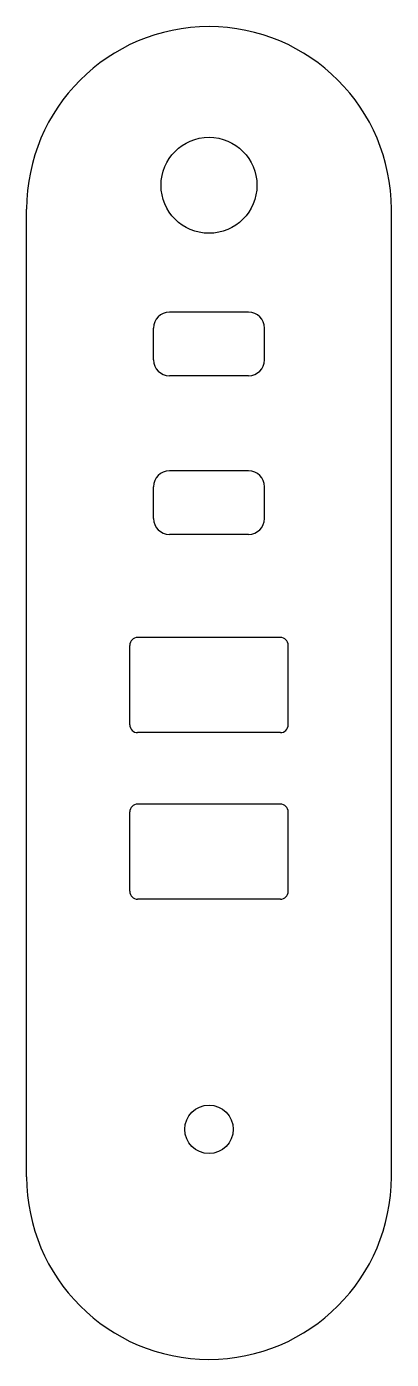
# Model space of a CAD drawing. Header units: millimetres. Extents: x 0 to 46, y 0 to 168.
import ezdxf

# ---------------------------------------------------------------- set-up
doc = ezdxf.new("R2010")
doc.units = ezdxf.units.MM
doc.layers.add('CUT', color=7, linetype='CONTINUOUS')

msp = doc.modelspace()

# ---------------------------------------------------------------- linework, layer by layer
at = {"layer": 'CUT'}
for p, q in [((0, 23), (0, 145)), ((46, 23), (46, 145)), ((28, 132), (18, 132)), ((16, 126), (16, 130)), ((30, 126), (30, 130)), ((28, 124), (18, 124)), ((28, 112), (18, 112)), ((16, 106), (16, 110)), ((30, 106), (30, 110)), ((28, 104), (18, 104)), ((32, 91), (14, 91)), ((13, 80), (13, 90)), ((33, 80), (33, 90)), ((32, 79), (14, 79)), ((13, 59), (13, 69)), ((32, 70), (14, 70)), ((33, 59), (33, 69)), ((32, 58), (14, 58))]:
    msp.add_line(p, q, dxfattribs=at)
for centre, radius in [((23, 148), 6.05), ((23, 29), 3.05)]:
    msp.add_circle(centre, radius, dxfattribs=at)
for centre, radius, start, end in [((23, 145), 23, 0, 180), ((18, 130), 2, 90, 180), ((28, 130), 2, 0, 90), ((18, 126), 2, 180, 270), ((28, 126), 2, 270, 0), ((18, 110), 2, 90, 180), ((28, 110), 2, 0, 90), ((18, 106), 2, 180, 270), ((28, 106), 2, 270, 0), ((14, 90), 1, 90, 180), ((32, 90), 1, 0, 90), ((14, 80), 1, 180, 270), ((32, 80), 1, 270, 0), ((14, 69), 1, 90, 180), ((32, 69), 1, 0, 90), ((14, 59), 1, 180, 270), ((32, 59), 1, 270, 0), ((23, 23), 23, 180, 0)]:
    msp.add_arc(centre, radius, start, end, dxfattribs=at)

doc.saveas('drawing.dxf')
